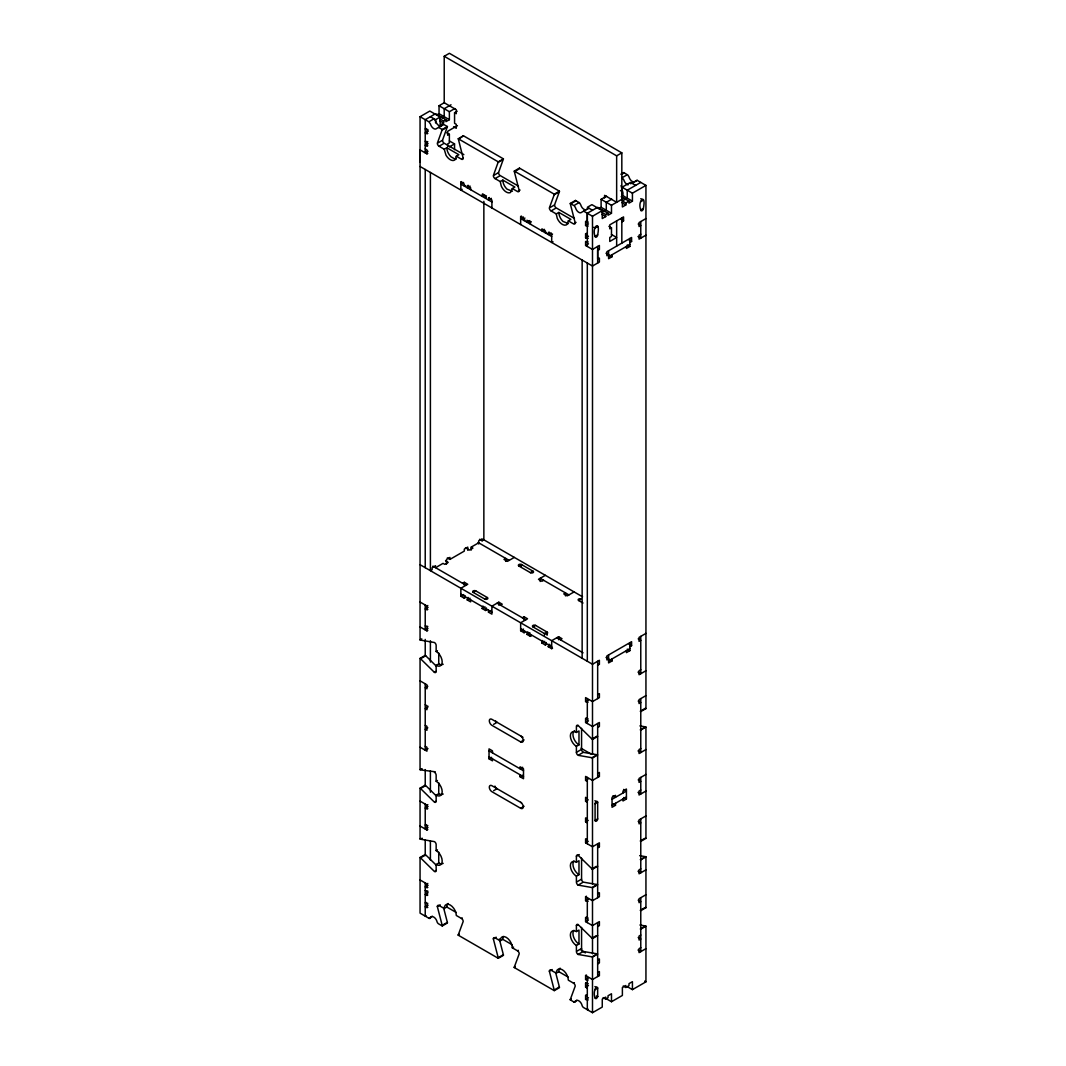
<?xml version="1.0" encoding="UTF-8"?>
<svg xmlns="http://www.w3.org/2000/svg" width="1066" height="1066" viewBox="0 0 1066 1066"><rect width="100%" height="100%" fill="white"/><g stroke="black" fill="none" stroke-linecap="round" stroke-linejoin="round"><path stroke-width="1.5" d="M420.057 162.325L420.057 149.88L426.946 153.864L427.812 153.371M588.179 226.045L585.594 225.539L585.594 221.568L587.313 222.554L587.313 213.267L597.093 207.63M597.666 263.049L597.666 246.446M616.654 246.099L616.654 220.889M621.824 243.115L621.824 217.904M444.229 149.24L446.814 147.748L458.886 154.717L456.301 156.209L455.275 159.487A8.528 4.93 60 0 1 450.265 159.687A8.555 4.944 60 0 1 445.988 155.183L444.229 149.24L439.045 146.255A2.438 1.412 60 0 1 437.327 143.257L442.257 129.519L447.427 126.534L443.283 124.229L441.684 125.588A4.877 2.812 60 0 1 438.406 125.255A4.877 2.812 60 0 1 435.661 121.071L434.035 118.792L429.731 121.284M447.427 126.534L442.497 140.272L438.193 142.764M462.324 158.701L463.19 158.194L458.26 138.753L463.43 135.768L503.445 158.874L498.275 161.859L493.345 175.597A2.438 1.412 60 0 0 495.064 178.582L500.234 181.58L501.26 186.03A8.528 4.93 60 0 0 506.27 192.027A8.555 4.944 60 0 0 510.534 192.453L512.306 188.549L514.891 187.056L502.819 180.087L500.234 181.58M503.445 158.874L498.515 172.612L494.198 175.104M556.252 213.92L558.837 212.427L570.91 219.383L568.325 220.889L567.299 224.166A8.541 4.93 60 0 1 557.265 218.37L556.252 213.92L551.082 210.921A2.438 1.412 60 0 1 549.35 207.937L554.213 194.718A2.438 1.412 60 0 0 554.28 194.199L559.45 191.2L519.448 168.108L514.278 171.093A2.385 1.372 60 0 0 514.318 171.546L519.209 190.534A2.438 1.412 60 0 1 517.476 191.534L512.306 188.549M427.812 131.225L428.026 130.385M597.666 996.683C594.761 1003.066 593.229 992.526 595.081 989.634A1.826 1.053 -60 0 1 596.374 987.396A1.826 1.053 -60 0 1 597.666 988.142L597.666 996.683L596.374 995.937M550.216 207.444L554.52 204.952L559.384 191.733A2.438 1.412 60 0 0 559.45 191.2M499.328 939.013L503.365 954.71A2.438 1.412 60 0 1 503.445 955.309L498.275 958.307L458.26 935.202A2.438 1.412 60 0 1 458.34 934.682L463.19 921.464A2.438 1.412 60 0 0 461.471 918.466L456.301 915.481A8.541 4.93 60 0 0 450.265 905.034A8.541 4.93 60 0 0 444.229 908.512L439.045 905.527A2.438 1.412 60 0 0 437.327 906.526L442.19 925.355A2.438 1.412 60 0 1 442.257 925.968L447.427 922.983A2.438 1.412 60 0 0 447.36 922.37L443.709 908.245M555.746 972.925L559.384 987.036A2.438 1.412 60 0 1 559.45 987.649L554.28 990.634L514.278 967.542A2.438 1.412 60 0 1 514.345 967.022L519.209 953.79A2.438 1.412 60 0 0 517.476 950.805L512.306 947.821A8.541 4.93 60 0 0 506.27 937.374A8.541 4.93 60 0 0 500.234 940.852L495.064 937.867A2.438 1.412 60 0 0 493.345 938.866L498.195 957.694A2.438 1.412 60 0 1 498.275 958.307M606.314 998.749L611.484 1001.734L611.484 993.765L608.033 995.764L608.033 997.749L605.715 999.095L605.715 997.096L602.263 999.095L602.263 1007.064L592.496 1012.7L583.675 1007.61A2.438 1.412 60 0 1 582.049 1005.345A4.877 2.812 60 0 0 578.798 1000.814A4.877 2.812 60 0 0 575.547 1001.587A2.438 1.412 60 0 1 573.921 1001.987L570.283 999.881A2.438 1.412 60 0 1 570.363 999.348L575.214 986.13A2.438 1.412 60 0 0 573.495 983.145L568.325 980.16A8.541 4.93 60 0 0 562.288 969.714A8.541 4.93 60 0 0 556.252 973.191L551.082 970.207A2.438 1.412 60 0 0 549.35 971.206L554.213 990.034A2.438 1.412 60 0 1 554.28 990.634M586.74 209.336L588.858 208.176M630.339 183.685L631.965 183.285M453.61 126.747L456.288 128.293L456.288 124.322L454.569 123.323L454.569 112.703L456.288 113.702L456.288 109.718L444.216 102.749L444.216 56.285L449.399 53.3L621.824 152.851L621.824 199.315M436.127 665.984L425.72 655.763A2.438 1.412 60 0 0 425.227 655.39L420.057 658.388A2.438 1.412 60 0 1 420.55 658.748L434.422 672.366A2.438 1.412 60 0 0 436.154 671.38L436.154 665.397A8.541 4.93 60 0 0 442.19 661.919A8.541 4.93 60 0 0 436.154 651.459L436.154 645.49A2.438 1.412 60 0 0 434.422 642.505L420.55 640.106A2.438 1.412 60 0 1 420.057 639.893L420.057 116.7L429.825 111.051L440.151 117.047L440.151 125.015L443.589 123.016L443.589 121.031L439.712 118.792M435.594 113.702L445.921 119.685L445.921 121.671L449.372 119.685L439.045 113.702L439.045 105.734L444.495 102.589M434.995 114.049L425.227 119.685L425.227 152.864L427.986 151.279M451.025 104.788L444.202 108.732L444.202 116.7L441.897 118.02M436.754 115.021L439.045 113.702M430.397 116.7L435.594 119.672L440.778 116.687M449.372 119.685L449.372 111.717L454.822 108.572M426.094 128.48L425.227 128.973L427.812 129.479M454.569 112.703L457.154 111.21M443.589 121.031L445.921 119.685M427.812 131.464L425.227 132.957L427.812 133.463M420.057 116.7L428.865 121.791L430.491 124.056A4.877 2.812 60 0 0 433.222 128.24A4.877 2.812 60 0 0 436.514 128.573L442.936 124.922M442.19 130.039L446.494 127.56M425.227 141.258L427.812 141.751M457.421 125.655L447.64 131.305L447.64 135.289L449.372 134.289L449.372 142.911L447.64 143.91L447.64 146.562M428.106 143.577L425.227 145.243L427.812 145.736M439.045 146.255L443.363 143.763M459.193 138.873L463.43 135.768M449.372 146.895L454.542 143.91L454.542 149.666M462.164 189.295L460.858 190.041L460.858 182.073L461.725 181.58M463.63 182.473L460.858 184.058L491.906 201.98M498.195 162.378L502.512 159.9M465.176 185.564L464.31 186.057L464.31 184.058L460.858 182.073M470.066 186.057L467.188 187.709L468.054 185.231M495.064 178.595L499.381 176.103M515.211 171.213L518.662 169.214M484.724 194.851L482.125 196.344L482.991 193.852M482.125 194.345L485.576 196.344L486.442 195.851M486.442 197.836L485.576 198.329L485.576 196.344M491.333 198.329L488.455 199.995L489.321 197.503M518.342 191.027L520.061 190.041M444.216 56.285L616.654 155.836L621.824 152.851M554.213 194.718L558.517 192.24M520.648 224.553L520.648 216.585L521.501 216.092M523.406 216.984L520.648 218.57L551.682 236.492M520.648 216.585L524.086 218.57L524.952 218.077M524.952 220.076L524.086 220.569L524.086 218.57M529.842 220.569L526.964 222.221L526.964 220.236L530.415 222.221L531.281 221.728M551.082 210.921L555.386 208.443M568.325 220.889L573.495 223.873A2.438 1.412 60 0 0 575.214 222.874L570.323 203.886A2.385 1.372 60 0 1 570.283 203.433L575.467 200.448L579.611 202.926L580.73 204.819A4.877 2.812 60 0 0 585.967 209.762M620.865 174.238L623.743 172.572L627.887 175.051L629.007 176.943A4.877 2.812 60 0 0 633.284 181.886M571.229 203.553L572.948 202.553M573.814 202.06L575.533 201.061M622.091 174.184L622.957 173.678M574.787 205.032L579.105 202.553M626.515 175.17L622.211 177.662L623.837 179.927A4.877 2.812 60 0 0 628.101 184.871M544.499 229.363L541.914 230.856L541.914 228.87L545.352 230.856L545.352 232.841L546.218 232.348M598.812 208.616L601.117 207.297L601.117 199.329L606.554 196.184M640.28 711.209A2.438 1.412 60 0 0 640.773 711.582L645.943 708.597L645.943 185.391L632.431 193.186L632.431 201.154L622.064 195.198L622.064 187.23L630.446 182.393L635.629 185.377M570.283 203.433L574.441 205.911L575.547 207.803A4.877 2.812 60 0 0 578.292 211.987A4.877 2.812 60 0 0 581.57 212.321L587.992 208.683M632.818 182.792L637.135 180.301L645.943 185.391M551.109 232.841L548.23 234.507L549.097 232.015M620.479 190.774L621.771 190.014M611.764 199.155L606.288 202.313L606.288 210.282L603.982 211.601M640.773 182.406L627.234 190.214L627.234 198.183L623.797 200.168M548.23 232.508L551.682 234.507L552.548 234.014M574.361 223.367L576.08 222.381M622.637 195.491L623.503 194.998M583.675 211.161L592.496 216.251L602.263 210.615L602.263 218.57L605.715 216.585L605.715 214.599L601.837 212.347M601.117 199.329L611.484 205.285L623.81 198.169M585.594 221.568L586.46 221.062M552.974 241.729L551.682 242.475L551.682 234.507M587.313 222.554L588.179 222.061M585.594 225.539L588.472 223.887M605.715 214.599L608.033 213.253L608.033 215.239L611.484 213.253L611.484 205.285M621.944 200.741L625.822 202.98L628.993 201.154L628.993 203.14L632.431 201.154M625.822 202.98L625.822 204.965L622.384 206.964L622.384 198.996M597.666 226.538L595.081 228.031L593.789 227.285M640.773 201.647L643.358 200.155L640.773 198.662M588.179 238.318L585.594 237.825L585.594 233.84L586.46 233.347M585.594 237.825L588.472 236.159M595.081 236.332L597.666 234.84C600.971 218.597 591.324 227.165 595.081 236.332A1.826 1.053 -60 0 0 596.374 237.078A1.826 1.053 -60 0 0 597.666 234.84M640.773 209.949L643.358 208.456C646.676 192.226 637.015 200.781 640.773 209.949A1.826 1.053 -60 0 0 642.065 210.695A1.826 1.053 -60 0 0 643.358 208.456M611.484 234.493L616.654 237.478L609.765 241.462L609.765 237.478L611.484 236.479L611.484 227.858L609.765 228.844L609.765 224.873L623.557 216.904L623.557 220.889L621.824 221.875M588.179 241.969L585.594 241.476L585.594 245.46L592.496 249.444L599.385 245.46L599.385 249.444L597.666 250.43L597.666 259.065L599.385 258.065L599.385 262.049L592.496 266.034L420.057 166.483M585.594 245.46L588.472 243.794M645.943 218.57L639.054 222.554L639.054 226.538L640.773 225.539L638.188 224.047M640.773 234.174L639.054 235.173L639.054 239.157L645.943 235.173M629.859 242.462L631.592 241.462L631.592 237.478L606.874 251.749L606.874 255.733L608.593 254.734L606.008 253.242M608.579 256.733L629.846 244.46M612.044 254.734L612.044 256.733L608.593 258.718L608.579 250.763M629.846 238.491L629.859 246.446L626.422 248.431L626.422 246.446M435.581 565.7L432.13 567.685L432.13 569.684L430.397 570.67L430.397 172.452M435.581 567.685L443.043 563.368L444.775 564.367L448.213 562.382L445.535 560.823M447.36 557.891L449.945 559.397L464.31 551.095L464.31 549.097L467.761 547.111L467.761 550.296M471.212 550.096L471.212 547.111L478.687 542.794M479.54 539.316L482.125 540.808L483.857 539.809L483.857 201.327M462.591 583.289L464.31 582.289L467.761 584.275L460.858 588.259L460.858 596.227L464.31 598.213L465.176 597.72M420.057 602.037L426.946 606.021L427.812 605.515M514.318 557.398L507.416 561.382L503.978 559.397L505.697 558.397L505.697 561.382M428.106 607.34L425.227 609.006L427.812 609.499M460.858 596.227L463.737 594.562M465.176 595.734L464.31 598.213M473.224 592.403L475.809 590.91L487.309 597.546A1.826 1.053 0 0 1 487.309 599.052A1.826 1.053 0 0 1 484.724 599.052L473.224 592.403A1.826 1.053 0 0 1 473.224 590.91A1.826 1.053 0 0 1 475.809 590.91M518.915 566.033L521.501 564.54L533 571.176A1.826 1.053 0 0 1 533 572.669A1.826 1.053 0 0 1 530.415 572.669L518.915 566.033A1.826 1.053 0 0 1 518.915 564.54A1.826 1.053 0 0 1 521.501 564.54L521.501 566.033M468.054 597.386L467.188 599.878L470.639 601.864L470.639 599.878M467.188 599.878L470.066 598.213M425.227 625.929L427.812 626.422M427.986 628.314L425.227 629.913L425.227 605.022M420.057 626.928L426.946 630.899L427.812 630.406M484.724 599.052L487.309 597.546M530.415 572.669L533 571.176M420.057 639.893L421.776 638.907M420.55 640.106L421.416 639.6M482.991 606.021L482.125 608.499L485.576 610.498L486.442 609.992M482.125 608.499L485.003 606.847M486.442 608.006L485.576 610.498M500.527 605.182L502.246 604.195L498.795 602.197L491.906 606.181L491.906 614.149L488.455 612.15L488.455 610.165M545.352 575.32L538.463 579.304L541.914 581.29L543.633 580.29M488.455 612.15L491.333 610.498M421.416 658.255L425.72 655.763M436.154 651.459L437.446 650.713M436.154 665.397L438.739 663.905A8.541 4.93 60 0 0 441.604 664.731M522.367 617.8L524.086 616.801L527.537 618.786L520.648 622.771L520.648 630.739L524.086 632.724L524.952 632.231M434.422 672.366L436.154 671.38M574.094 591.91L567.205 595.894L563.754 593.909L565.473 592.909L565.473 595.894M520.648 630.739L523.513 629.073M427.812 686.317L425.227 687.823L426.946 688.809L426.946 684.825L420.057 680.854M533 626.928L535.585 625.422L547.085 632.071A1.826 1.053 0 0 1 547.085 633.564A1.826 1.053 0 0 1 544.499 633.564L533 626.928A1.826 1.053 0 0 1 533 625.422A1.826 1.053 0 0 1 535.585 625.422M578.691 600.544L581.276 599.052A1.826 1.053 0 0 0 578.691 599.052A1.826 1.053 0 0 0 578.691 600.544L583.009 603.023M527.83 631.898L526.964 634.39L530.415 636.375L531.281 635.882M526.964 634.39L529.842 632.724M542.767 640.533L541.914 643.011L545.352 645.01L546.218 644.504M541.914 643.011L544.779 641.359M546.218 642.518L545.352 645.01M560.303 639.693L562.022 638.707L558.584 636.708L551.682 640.693L551.682 648.661L552.548 648.155M549.097 644.184L548.23 646.662L551.682 648.661M548.23 646.662L551.109 645.01M427.812 727.812L425.227 729.304L426.946 730.29L426.946 726.306L425.227 725.32M427.986 748.612L425.227 750.211L425.227 683.839M645.943 633.391L639.054 637.375L639.054 641.359L640.773 640.36L638.188 638.867M493.625 724.32L497.076 722.335A3.664 2.105 60 0 1 495.663 721.029M597.666 665.251L599.385 664.251L599.385 660.267L592.496 664.251L420.057 564.7M629.859 646.662L631.592 645.663L631.592 641.679L606.874 655.95L606.874 659.934L608.593 658.935L606.008 657.442M420.057 658.388L420.057 769.679L421.35 768.932M608.579 660.933L629.846 648.661M421.416 769.385L422.269 768.892M612.044 658.935L612.044 660.933L608.593 662.919L608.579 654.964M629.846 642.678L629.859 650.646L626.422 652.632L626.422 650.646M420.057 769.679A2.438 1.412 60 0 0 420.55 769.892L435.288 771.797M435.288 870.989L436.154 870.482L436.154 864.513A8.541 4.93 60 0 0 442.19 861.035A8.541 4.93 60 0 0 436.154 850.575L436.154 844.605A2.438 1.412 60 0 0 434.422 841.62L420.55 839.208A2.438 1.412 60 0 1 420.057 839.009L420.057 788.174L425.227 785.176A2.438 1.412 60 0 1 425.72 785.549L436.127 795.769M420.057 788.174A2.438 1.412 60 0 1 420.55 788.534L424.854 786.042M435.288 801.659L436.154 801.166L436.154 795.183A8.541 4.93 60 0 0 442.19 791.705A8.541 4.93 60 0 0 436.154 781.245L437.446 780.499M597.666 694.619L599.385 693.62L599.385 697.604L592.496 701.588L585.594 697.604L585.594 701.588L588.472 699.922M640.773 669.728L639.054 670.727L639.054 674.711L645.943 670.727M492.479 752.862L492.479 750.864L489.028 748.878L489.028 758.832L491.613 757.34M588.179 702.081L585.594 701.588M522.94 737.259L491.906 719.337A3.664 2.105 60 0 0 489.321 720.843A3.664 2.105 60 0 0 491.906 725.32L520.648 741.909L524.086 739.924M436.154 795.183L438.739 793.69A8.541 4.93 60 0 0 443.176 794.01M420.057 801.139L426.946 805.123L427.812 804.63M428.106 806.456L425.227 808.108L427.812 808.614M597.666 727.478L599.385 726.479L599.385 722.495L592.496 726.479L585.594 722.495L585.594 718.511L586.46 718.018M588.179 719.004L585.594 718.511M577.252 725.959L578.118 725.466L592.003 739.084A2.438 1.412 60 0 0 592.496 739.458L597.666 736.473A2.438 1.412 60 0 1 597.173 736.1L594.295 737.752M585.594 722.495L588.472 720.829M576.4 746.373A8.541 4.93 60 0 1 570.363 735.913A8.541 4.93 60 0 1 576.4 732.435L578.985 730.943L578.985 744.881L576.4 746.373L576.4 752.343A2.438 1.412 60 0 0 578.118 755.328L592.003 757.739A2.438 1.412 60 0 1 592.496 757.939L597.666 754.955A2.438 1.412 60 0 0 597.173 754.755L583.289 752.343L578.985 754.835M645.943 695.618L639.054 699.602L639.054 703.573L640.773 702.587L638.188 701.095M522.66 767.293L520.061 768.786L520.061 766.8L523.513 768.786L523.513 778.74L520.061 776.754L520.061 774.755M426.094 824.538L425.227 825.044L427.812 825.537M427.986 827.429L425.227 829.015L425.227 804.137M493.625 790.692L497.076 788.707A3.664 2.105 60 0 1 495.663 787.401M420.057 826.03L426.946 830.014L427.812 829.521M520.061 776.754L522.66 775.262M592.856 738.591L593.722 738.085M641.999 710.209L645.45 708.224A2.438 1.412 60 0 0 645.943 708.597M420.057 839.009L420.923 838.516M421.416 838.715L422.269 838.222M576.4 752.343L580.704 749.851M592.003 757.739L596.307 755.248M644.584 727.372L640.28 729.864A2.438 1.412 60 0 1 640.773 730.063L645.943 727.079L645.943 838.382L640.773 841.367A2.438 1.412 60 0 1 640.28 840.994L644.584 838.502M442.257 925.968L438.619 923.862A2.438 1.412 60 0 1 436.993 921.597A4.877 2.812 60 0 0 433.742 917.066A4.877 2.812 60 0 0 430.491 917.839A2.438 1.412 60 0 1 428.865 918.226L420.057 913.149L420.057 857.49L425.227 854.506A2.438 1.412 60 0 1 425.72 854.879L436.127 865.086M420.057 857.49A2.438 1.412 60 0 1 420.55 857.863L424.854 855.372M436.154 850.575L437.446 849.829M521.501 802.805L491.906 785.709A3.664 2.105 60 0 0 489.321 787.201A3.664 2.105 60 0 0 491.906 791.692L520.648 808.281L524.086 806.282M436.154 864.513L438.739 863.02A8.541 4.93 60 0 0 443.176 863.34M597.666 773.436L599.385 772.437L599.385 776.421L592.496 780.405L585.594 776.421L585.594 780.405L588.179 778.913M640.773 748.545L639.054 749.545L639.054 753.529L645.943 749.545M420.057 879.956L426.946 883.941L427.812 883.447M428.106 885.273L425.227 886.925L427.812 887.432M425.227 890.576L427.812 891.083M587.313 798.327L585.594 797.328L585.594 801.312L588.179 799.82M428.026 892.135A1.826 1.053 -60 0 0 427.812 893.068L425.227 894.561L427.812 895.054M595.081 803.804L597.666 802.312L597.666 818.901A1.826 1.053 -60 0 1 596.374 821.14A1.826 1.053 -60 0 1 595.081 820.394L595.081 803.804A1.826 1.053 -60 0 1 596.374 801.552A1.826 1.053 -60 0 1 597.666 802.312L594.908 800.713M645.943 774.436L639.054 778.407L639.054 782.391L640.773 781.405L638.188 779.899M426.094 902.356L425.227 902.862L427.812 903.355M428.106 905.181L425.227 906.846L427.812 907.339M612.031 799.313L626.408 791.025L623.637 789.426M612.031 805.296L626.408 796.995M437.327 906.526L440.205 904.861M587.313 818.901L585.594 817.902L585.594 821.886L588.179 820.394M640.773 790.026L639.054 791.025L639.054 795.009L645.943 791.025M615.495 803.298L615.495 805.283L612.044 807.282L612.044 797.315L615.495 795.329L615.495 797.315L612.91 795.822M622.97 793.011L622.97 791.012L626.422 789.027L626.422 798.98L622.97 800.966L622.97 798.98M426.094 915.641L425.227 916.134L425.227 882.941M595.081 820.394L597.666 818.901M444.229 908.512L446.814 907.019A8.541 4.93 60 0 1 448.08 903.475M428.865 918.226L430.584 917.24M431.45 916.733L432.316 916.24M443.043 924.848L447.36 922.37M587.313 839.808L585.594 838.809L585.594 842.793L588.179 841.301M461.471 918.466L462.324 917.973M581.57 858.117L581.57 879.144A2.438 1.412 60 0 0 583.289 882.128L597.173 884.54A2.438 1.412 60 0 1 597.666 884.74L592.496 887.725A2.438 1.412 60 0 0 592.003 887.525L578.118 885.113A2.438 1.412 60 0 1 576.4 882.128L576.4 876.159A8.541 4.93 60 0 1 570.363 865.699A8.541 4.93 60 0 1 576.4 862.221L576.4 856.251L579.264 854.586M645.943 815.916L639.054 819.887L639.054 823.871L640.773 822.885L638.188 821.393M597.666 847.763L599.385 846.777L599.385 842.793L592.496 846.777L585.594 842.793M576.4 862.221L578.985 860.728L578.985 874.666L576.4 876.159M458.34 934.682L459.193 934.176M458.26 935.202L459.126 934.709M576.4 856.251A2.438 1.412 60 0 1 578.118 855.252L592.003 868.87L596.307 866.378M597.666 866.258L592.496 869.243A2.438 1.412 60 0 1 592.003 868.87M577.252 881.635L581.57 879.144M578.118 885.113L582.436 882.635M493.345 938.866L496.21 937.201M592.856 887.019L597.173 884.54M641.146 859.143L645.45 856.664A2.438 1.412 60 0 1 645.943 856.864L645.943 907.699L640.773 910.684A2.438 1.412 60 0 1 640.28 910.324L644.584 907.832M500.234 940.852L502.819 939.359A8.541 4.93 60 0 1 503.552 936.468M645.943 856.864L640.773 859.849A2.438 1.412 60 0 0 640.28 859.649M588.179 901.196L585.594 900.703L585.594 896.719L586.46 896.226M585.594 900.703L588.472 899.038M597.666 893.734L599.385 892.735L599.385 896.719L592.496 900.703L585.594 896.719M640.773 868.843L639.054 869.843L639.054 873.814L645.943 869.843M512.306 947.821L513.599 947.074M499.061 957.188L503.365 954.71M517.476 950.805L518.342 950.312M597.666 926.581L599.385 925.594L599.385 921.61L592.496 925.594L585.594 921.61L585.594 917.626L586.46 917.12M588.179 918.119L585.594 917.626M581.57 927.433L581.57 948.473A2.438 1.412 60 0 0 583.289 951.458L597.173 953.857A2.438 1.412 60 0 1 597.666 954.057L592.496 957.055A2.438 1.412 60 0 0 592.003 956.842L578.118 954.443A2.438 1.412 60 0 1 576.4 951.458L576.4 945.489A8.541 4.93 60 0 1 570.363 935.029A8.541 4.93 60 0 1 576.4 931.551L576.4 925.568L578.118 924.582L592.003 938.2A2.438 1.412 60 0 0 592.496 938.56L597.666 935.575M585.594 921.61L588.472 919.945M514.345 967.022L515.211 966.516M576.4 931.551L578.985 930.058L578.985 943.996L576.4 945.489M514.278 967.542L515.144 967.049M645.943 894.72L639.054 898.705L639.054 902.689L640.773 901.689L638.188 900.197M592.003 938.2L596.307 935.708M577.252 950.965L581.57 948.473M578.118 954.443L582.436 951.951M549.35 971.206L552.228 969.54M556.252 973.191L558.837 971.699A8.541 4.93 60 0 1 560.103 968.155M592.856 956.349L597.173 953.857M641.146 928.473L645.45 925.981A2.438 1.412 60 0 1 645.943 926.181L645.943 981.839L632.431 989.634L627.261 986.65M645.943 926.181L640.773 929.179A2.438 1.412 60 0 0 640.28 928.979M597.666 959.933L599.385 958.934L599.385 962.918L597.666 963.917M640.773 935.042L639.054 936.041L639.054 940.025L640.773 939.026L638.188 937.534M555.066 989.528L559.384 987.036M588.179 980.014L585.594 979.521L585.594 975.537L586.46 975.03M573.495 983.145L574.361 982.652M585.594 979.521L588.472 977.855M597.666 972.552L599.385 971.552L599.385 975.537L592.496 979.521L585.594 975.537M640.773 947.661L639.054 948.647L639.054 952.631L645.943 948.647M587.313 988.142L585.594 987.143L585.594 983.172L586.46 982.665M588.179 983.665L585.594 983.172M585.594 987.143L588.472 985.49M570.363 999.348L571.229 998.855M570.283 999.881L571.149 999.388M573.921 1001.987L576.799 1000.321M595.081 989.634L597.666 988.142L594.908 986.556M588.179 999.921L585.594 999.428L585.594 995.444L586.46 994.951M585.594 999.428L588.472 997.763M595.081 997.936L597.666 996.443M588.179 1009.222L587.313 1009.715L587.313 976.523M623.237 985.983L625.822 987.476L628.993 985.65L628.993 983.665L632.431 981.666L632.431 989.634M611.484 1001.734L622.384 995.444L622.384 987.476L625.822 985.49L625.822 987.476M512.413 191.254L506.99 189.122A8.528 4.917 60 0 1 502.819 180.087M568.418 223.594L563.008 221.448A8.528 4.917 60 0 1 558.837 212.427M639.906 725.906L645.45 726.879A2.438 1.412 60 0 1 645.943 727.079M639.667 855.665L645.45 856.664M639.906 925.022L645.45 925.981M637.135 180.301L635.03 181.46A4.877 2.812 60 0 1 634.243 181.886M622.064 187.23L632.431 193.186M621.198 196.69L628.993 201.154M621.944 202.727L625.822 204.965M439.045 105.734L449.372 111.717M601.117 207.297L611.484 213.253M620.972 219.396L623.557 220.889M597.666 207.297L608.033 213.253M602.263 210.615L591.896 204.659L587.339 207.284L592.509 210.269M439.712 120.778L443.589 123.016M601.837 214.346L605.715 216.585M637.961 236.532L640.773 238.158L640.773 221.568M438.619 127.414L442.257 129.519M458.26 138.753L498.275 161.859M514.278 171.093L554.28 194.199M446.787 132.797L449.372 134.289M608.899 226.365L611.484 227.858M629.007 239.97L631.592 241.462M449.372 140.925L454.542 143.91M627.274 244.953L629.859 246.446M463.843 154.583L444.229 143.257A2.438 1.412 60 0 1 442.497 140.272M518.449 186.124L500.234 175.597A2.438 1.412 60 0 1 498.515 172.612M574.467 218.45L556.252 207.937A2.438 1.412 60 0 1 554.52 204.952M456.301 156.209L461.471 159.194A2.438 1.412 60 0 0 463.19 158.194M585.594 233.84L587.313 234.84M425.227 148.894L426.946 149.88L426.946 153.864M598.519 248.938L599.385 249.444M609.459 255.24L612.044 256.733M467.188 185.724L470.639 187.709L470.639 189.708M488.455 197.996L491.906 199.995L491.906 207.963M483.364 539.529L582.556 596.8M478.181 542.514L509.148 560.383M568.924 594.895L540.182 578.305L540.182 581.49M471.212 547.111L472.931 548.111L469.493 550.096L465.469 547.777M629.007 644.17L631.592 645.663M627.274 649.154L629.859 650.646M638.014 672.126L640.773 673.712L640.773 636.375M609.459 659.441L612.044 660.933M432.876 566.126L466.042 585.274M497.076 603.196L525.818 619.786M556.852 637.708L583.049 652.832M598.519 663.758L599.385 664.251M460.858 594.228L491.906 612.15M520.648 628.74L551.682 646.662M638.014 750.93L640.773 752.529L640.773 698.603M580.997 748.212L591.057 754.022M638.014 792.411L640.773 794.01L640.773 777.42M598.519 775.928L599.385 776.421M623.823 797.488L626.422 798.98M585.594 780.405L587.313 781.405M612.91 803.791L615.495 805.283M425.227 704.746L426.946 705.732L426.946 709.716L425.227 708.73L427.812 707.224A1.826 1.053 -60 0 1 428.026 706.292M585.594 801.312L587.313 802.312M489.028 750.864L523.513 770.785M489.028 756.847L523.513 776.754M489.028 758.832L492.479 760.831L492.479 758.832M585.594 821.886L587.313 822.885M425.227 746.227L426.946 747.213L426.946 751.197L420.057 747.213M598.519 846.271L599.385 846.777M638.014 871.228L640.773 872.827L640.773 818.901M638.014 950.046L640.773 951.645L640.773 897.719M644.65 981.093L645.943 981.839M581.13 950.392L585.421 952.871M598.519 975.03L599.385 975.537M446.814 907.019L456.195 912.443M502.819 939.359L512.213 944.782M558.837 971.699L568.231 977.122M603.129 997.603L605.715 999.095M585.594 995.444L587.313 996.443M420.55 788.534L434.422 802.152A2.438 1.412 60 0 0 436.154 801.166M420.55 857.863L434.422 871.482A2.438 1.412 60 0 0 436.154 870.482M621.065 185.591L623.09 193.426M623.81 173.185L623.783 173.025A2.385 1.372 60 0 1 623.743 172.572M519.515 168.721L519.488 168.561A2.385 1.372 60 0 1 519.448 168.108M616.654 155.836L616.654 202.3L604.582 195.331L604.582 197.983M597.666 661.266L597.666 698.603M597.666 723.494L597.666 777.42M597.666 843.792L597.666 897.719M597.666 922.596L597.666 976.523M592.496 216.251L592.496 754.035M592.496 757.939L592.496 884.18M592.496 887.725L592.496 953.777M592.496 957.055L592.496 1012.7M587.313 213.267L587.313 246.446M587.313 263.049L587.313 661.266M587.313 698.603L587.313 723.494M587.313 777.42L587.313 843.792M587.313 897.719L587.313 922.596M582.143 260.064L582.143 658.282M581.57 728.331L581.57 749.358A2.438 1.412 60 0 0 583.289 752.343M576.4 732.435L576.4 726.466A2.438 1.412 60 0 1 578.118 725.466M558.584 636.708L558.584 639.693M547.085 635.256L547.085 632.071L544.499 633.564L544.499 635.056M530.415 222.221L530.415 224.22M530.415 634.39L530.415 636.375M524.086 616.801L524.086 619.786M524.086 630.739L524.086 632.724M498.795 602.197L498.795 605.182M482.125 540.808L482.125 538.81L478.687 540.808L478.687 543.993M464.31 582.289L464.31 585.274M449.945 559.397L449.945 557.398L446.494 559.397L446.494 564.167M438.739 653.072L438.739 663.905M438.739 782.857L438.739 793.69M438.739 852.174L438.739 863.02M436.154 781.245L436.154 775.275A2.438 1.412 60 0 0 434.422 772.29M435.594 119.672L435.594 122.936M430.397 640.759L430.397 662.093M430.397 770.905L430.397 792.238M430.397 841.127L430.397 860.195M426.946 129.972L426.946 133.956M426.946 142.258L426.946 146.229M426.946 606.021L426.946 609.992M426.946 626.928L426.946 630.899M426.946 805.123L426.946 809.107M426.946 826.03L426.946 830.014M426.946 883.941L426.946 887.925M426.946 891.576L426.946 895.56M426.946 903.848L426.946 907.832M425.227 169.467L425.227 567.685M425.227 639.413L425.227 655.83M425.227 769.559L425.227 785.975M425.227 839.742L425.227 855.612M645.943 838.382A2.438 1.412 60 0 1 645.45 838.009M645.943 907.699A2.438 1.412 60 0 1 645.45 907.339M443.176 664.225A8.541 4.93 60 0 1 442.443 664.584M578.985 744.881A8.541 4.93 60 0 1 573.455 737.512A8.541 4.93 60 0 1 574.547 730.623M576.4 925.568A2.438 1.412 60 0 1 578.118 924.582M578.985 943.996A8.541 4.93 60 0 1 573.681 937.28A8.541 4.93 60 0 1 573.934 930.298M578.985 874.666A8.541 4.93 60 0 1 573.681 867.951A8.541 4.93 60 0 1 573.934 860.968M520.648 735.94A3.664 2.105 60 0 1 523.233 740.417A3.664 2.105 60 0 1 520.648 741.909M520.648 802.312A3.664 2.105 60 0 1 523.233 806.789A3.664 2.105 60 0 1 520.648 808.281M495.25 786.775A3.664 2.105 60 0 1 494.917 786.095M456.395 158.914A8.528 4.917 60 0 1 454.716 158.927L450.985 156.782A8.528 4.917 60 0 1 446.827 147.748M575.507 200.901A2.385 1.372 60 0 1 575.467 200.448"/></g></svg>
